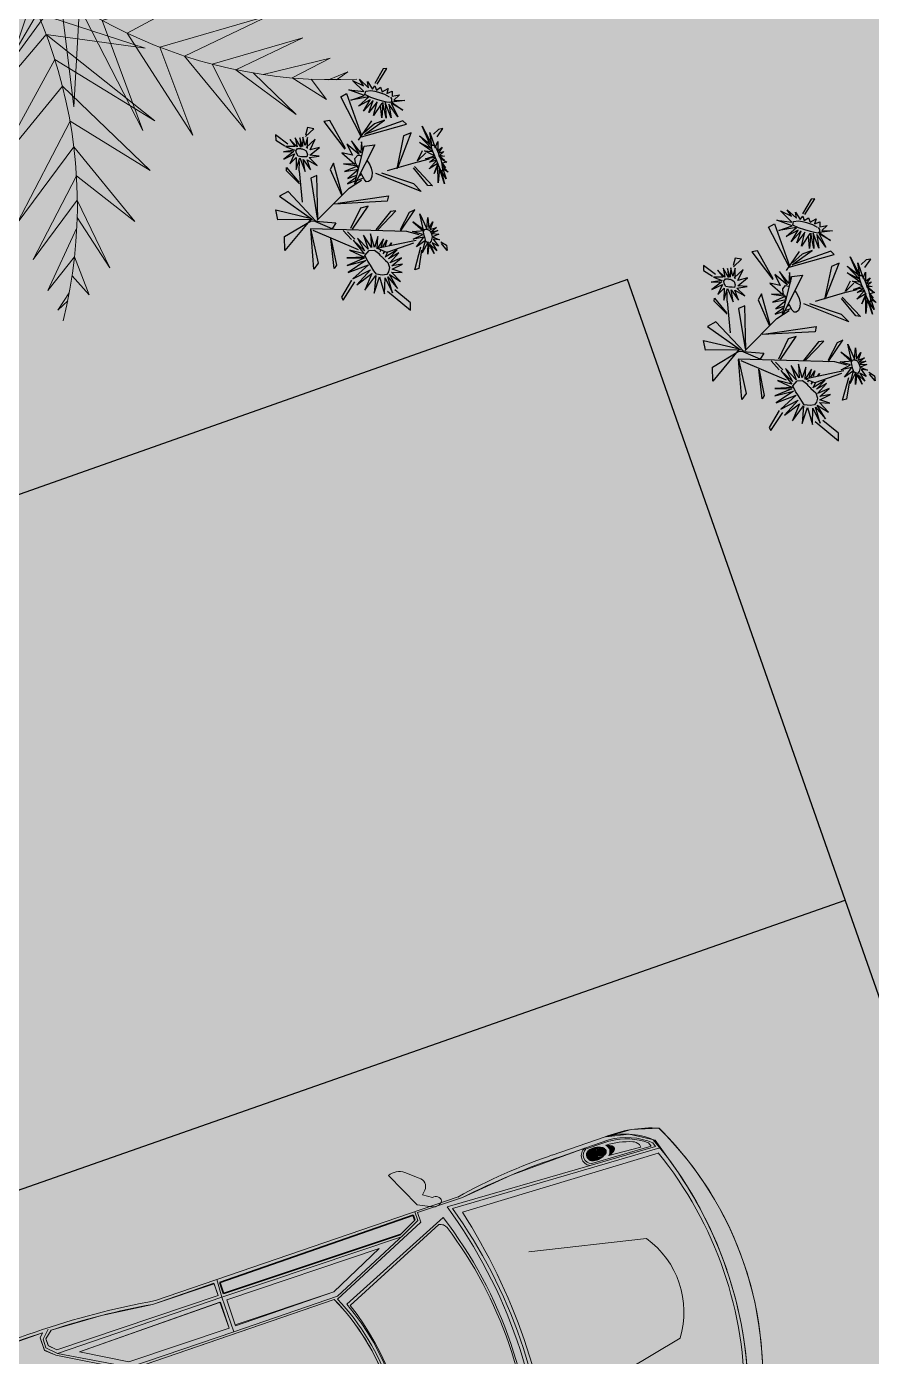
# Model space of a CAD drawing. Header units: millimetres. Extents: x 603916 to 1211550, y 1309898 to 2622648.
# Drawn here: x 604213.28 to 604217.15, y 1311133.02 to 1311139.11 of the extents above; entities that cross this region are included whole.
import ezdxf

# ---------------------------------------------------------------- set-up
doc = ezdxf.new("R2010")
doc.units = ezdxf.units.MM
for name, color, linetype in [('acera', 8, 'Continuous'), ('FLORES', 7, 'Continuous'), ('MUEBLES', 1, 'Continuous'), ('PALME-1', 82, 'Continuous')]:
    doc.layers.add(name, color=color, linetype=linetype)
doc.layers.add('CARRO', color=7, linetype='Continuous', lineweight=18)

# ---------------------------------------------------------------- blocks, each defined once
blk = doc.blocks.new('A$C03F432A0')
at = {"layer": 'CARRO'}
h = blk.add_hatch(color=256, dxfattribs=at)
h.set_gradient(color1=(110, 110, 110), color2=(237, 237, 237), one_color=1, tint=0.93, name='SPHERICAL')
h.paths.add_polyline_path([(10.7522, 8.8527, 0.179944), (10.6695, 8.6428, -0.113297), (10.71, 8.8944, -0.116156), (11.4219, 9.0659, -0.115969), (12.1344, 8.9022), (12.1344, 8.9023, -0.113297), (12.1777, 8.6511, -0.000135), (12.1777, 8.6509, 0.180082), (12.0928, 8.8601, 0.092939), (11.4218, 8.9821, 0.092939)])
h = blk.add_hatch(color=256, dxfattribs=at)
h.set_gradient(color1=(51, 135, 215), color2=(217, 233, 247), one_color=1, tint=0.91, name='SPHERICAL')
h.paths.add_polyline_path([(10.7878, 7.9175, -0.117513), (12.0744, 7.9306), (12.0301, 8.864, 0.177138), (10.8168, 8.855)])
h = blk.add_hatch(color=256, dxfattribs=at)
h.set_gradient(color1=(250, 246, 5), color2=(255, 254, 240), one_color=1, tint=0.97, name='SPHERICAL')
h.paths.add_polyline_path([(10.756, 8.6368, 0.144872), (10.7403, 8.6675, 0.391406), (10.7251, 8.6691, 0.188365), (10.7064, 8.6391, -0.083561), (10.7305, 8.7609, -0.165877), (10.7519, 8.7851), (10.7658, 8.7883)])
h = blk.add_hatch(color=256, dxfattribs=at)
h.set_gradient(color1=(253, 124, 146), color2=(254, 220, 226), one_color=1, tint=0.93, name='SPHERICAL')
h.paths.add_polyline_path([(10.756, 8.6368, 0.429703), (10.7064, 8.6391, -0.188943), (10.7252, 8.6691, -0.388639), (10.7403, 8.6675, -0.144872)])
h = blk.add_hatch(color=256, dxfattribs=at)
h.set_gradient(color1=(250, 246, 5), color2=(255, 254, 240), one_color=1, tint=0.97, name='SPHERICAL')
h.paths.add_polyline_path([(10.7472, 8.5543, -0.587503), (10.7106, 8.5543, -0.147486), (10.7068, 8.598, 0.772926), (10.7511, 8.598, -0.147486)])
h = blk.add_hatch(color=256, dxfattribs=at)
h.set_gradient(color1=(253, 124, 146), color2=(254, 220, 226), one_color=1, tint=0.93, name='SPHERICAL')
edge = h.paths.add_edge_path()
edge.add_ellipse((10.7287, 8.6077), major_axis=(0, 0.0204), ratio=0.780308, start_angle=0, end_angle=360, ccw=False)
h = blk.add_hatch(color=256, dxfattribs=at)
h.set_gradient(color1=(51, 135, 215), one_color=1, tint=1, name='SPHERICAL')
h.paths.add_polyline_path([(10.7244, 7.7217), (10.7698, 7.7217), (10.9833, 7.2474, -0.219951), (11.8826, 7.2505), (12.0442, 7.5993), (12.0925, 7.6871), (12.1285, 7.6871), (12.1285, 7.9395, 0.037404), (12.1636, 8.4273), (12.1647, 8.5432, -0.747961), (12.0785, 8.5501), (12.1103, 7.8686, 0.15127), (10.7432, 7.8593), (10.7713, 8.5406, -0.665118), (10.6882, 8.5432), (10.6893, 8.4273, 0.037404), (10.7244, 7.9395)])
h.paths.add_polyline_path([(10.7821, 7.8258, -0.165981), (12.077, 7.8311), (11.8454, 7.2837, 0.189647), (11.0194, 7.2812)], flags=16)
h = blk.add_hatch(color=256, dxfattribs=at)
h.set_gradient(color1=(195, 230, 254), one_color=1, tint=1, name='CYLINDER')
h.paths.add_polyline_path([(11.0298, 7.2929, -0.178383), (11.8386, 7.2953), (12.0474, 7.8047, 0.287112), (12.0221, 7.8369, 0.1586), (10.8328, 7.8288, 0.286492), (10.8075, 7.7967)])
h = blk.add_hatch(color=8, dxfattribs=at)
edge = h.paths.add_edge_path()
edge.add_line((10.6897, 7.7313), (10.7206, 7.7945))
edge.add_arc((10.6852, 7.8118), 0.0394, 693.94988, 773.30372)
edge.add_arc((10.7059, 7.8168), 0.0268, 443.95195, 557.84106)
edge.add_line((10.6804, 7.8086), (10.6549, 7.7695))
edge.add_line((10.6549, 7.7695), (10.6372, 7.7859))
edge.add_arc((10.6095, 7.7562), 0.0406, 407.02763, 504.71037)
edge.add_line((10.5764, 7.7797), (10.5319, 7.725))
edge.add_arc((10.5904, 7.6775), 0.0753, 500.89654, 561.99749)
edge.add_line((10.5206, 7.6493), (10.6897, 7.7313))
h = blk.add_hatch(color=256, dxfattribs=at)
h.set_gradient(color1=(51, 135, 215), color2=(76, 150, 220), one_color=1, tint=0.58, name='SPHERICAL')
h.paths.add_polyline_path([(10.7385, 6.761), (10.7917, 6.7609), (10.7942, 7.6154), (10.7529, 7.6984), (10.7286, 7.6984)])
h = blk.add_hatch(color=256, dxfattribs=at)
h.set_gradient(color1=(195, 230, 254), one_color=1, tint=1)
h.paths.add_polyline_path([(10.8244, 6.765), (10.9503, 6.765), (10.9457, 7.2425), (10.8244, 7.5024)])
h = blk.add_hatch(color=256, dxfattribs=at)
h.set_gradient(color1=(51, 135, 215), color2=(238, 245, 252), one_color=1, tint=0.96, name='CYLINDER')
h.paths.add_polyline_path([(10.9869, 6.2593, 0.101169), (11.4405, 6.1652, 0.098906), (11.885, 6.2648), (11.885, 7.2417, 0.098789), (11.4342, 7.3381, 0.108512), (10.9795, 7.233)])
h = blk.add_hatch(color=256, dxfattribs=at)
h.set_gradient(color1=(51, 135, 215), color2=(76, 150, 220), one_color=1, tint=0.58, name='SPHERICAL')
h.paths.add_polyline_path([(10.6994, 5.9579), (10.7296, 5.923), (10.7645, 5.923), (10.7934, 5.9544), (10.7934, 6.7336), (10.733, 6.7336), (10.7361, 6.4359, 0.034741)])
h = blk.add_hatch(color=256, dxfattribs=at)
h.set_gradient(color1=(195, 230, 254), one_color=1, tint=1)
h.paths.add_polyline_path([(10.8355, 6.0493), (10.9513, 6.2498), (10.9513, 6.7343), (10.8252, 6.7343)])
h = blk.add_hatch(color=256, dxfattribs=at)
h.set_gradient(color1=(51, 135, 215), one_color=1, tint=1, name='SPHERICAL')
h.paths.add_polyline_path([(12.1829, 5.9358), (12.1557, 5.9075), (12.103, 5.9075), (12.0593, 5.9474), (11.8919, 6.244), (11.8662, 6.231), (12.0676, 5.8334, -0.066722), (11.4363, 5.7461, -0.066024), (10.8108, 5.8265), (11.0054, 6.2161), (10.9785, 6.2276), (10.8154, 5.9425), (10.7771, 5.8992), (10.7172, 5.8992), (10.6983, 5.9165, 0.028293), (10.7157, 5.5229), (10.7424, 5.3192, 0.304518), (10.7736, 5.2917), (10.7998, 5.2897), (10.7954, 5.8069, 0.12797), (12.0832, 5.8081), (12.0832, 5.2942), (12.1111, 5.2977, 0.280749), (12.138, 5.3233, 0.017623), (12.1772, 5.7509)])
at = {"lineweight": 35}
for p, q in [((10.7286, 7.6984), (10.7529, 7.6984)), ((10.7385, 6.761), (10.7286, 7.6984)), ((10.7529, 7.6984), (10.7942, 7.6154)), ((10.7942, 7.6154), (10.7917, 6.7609)), ((10.7917, 6.7609), (10.7385, 6.761))]:
    blk.add_line(p, q, dxfattribs=at)
for centre, radius, start, end in [((10.7813, 8.5798), 0.0795, 150.03863, 198.70898), ((10.729, 8.6122), 0.0181, 19.32819, 156.16029), ((10.6782, 8.5798), 0.078, 340.86433, 29.46967), ((10.7289, 8.5655), 0.0256, 206.14907, 333.85093)]:
    blk.add_arc(centre, radius, start, end, dxfattribs=at)
at = {"layer": 'CARRO', "color": 0}
for p, q in [((10.7571, 8.8605), (10.8951, 8.9023)), ((10.71, 8.8944), (10.6755, 8.7709)), ((10.692, 8.7552), (10.7571, 8.8605)), ((10.7878, 7.9175), (10.8168, 8.855)), ((10.6755, 8.7709), (10.6699, 8.6521)), ((10.6699, 8.6521), (10.692, 8.7552)), ((11.0568, 8.1476), (11.1714, 8.6794)), ((11.0568, 8.1476), (11.1714, 8.6794)), ((11.0568, 8.1476), (11.1714, 8.6794)), ((11.7683, 8.1476), (11.6536, 8.6794)), ((11.7683, 8.1476), (11.6536, 8.6794)), ((11.7683, 8.1476), (11.6536, 8.6794)), ((10.6882, 8.5432), (10.6978, 8.1828)), ((10.7432, 7.8593), (10.7713, 8.5406)), ((10.6978, 8.1828), (10.7244, 7.9395)), ((10.7244, 7.9395), (10.7244, 7.7217)), ((11.0194, 7.2812), (10.7821, 7.8258)), ((11.0298, 7.2929), (10.8075, 7.7967)), ((10.7244, 7.7217), (10.7698, 7.7217)), ((10.7286, 7.6984), (10.7529, 7.6984)), ((10.7385, 6.761), (10.7286, 7.6984)), ((10.7529, 7.6984), (10.7942, 7.6154)), ((10.7698, 7.7217), (10.9834, 7.2474)), ((10.7942, 7.6154), (10.7934, 6.7609)), ((10.8244, 7.5024), (10.9457, 7.2425)), ((10.8244, 6.765), (10.8244, 7.5024)), ((10.9457, 7.2425), (10.9457, 6.765)), ((10.9869, 6.2691), (10.9795, 7.233)), ((10.9457, 6.765), (10.8244, 6.765)), ((10.7361, 6.7336), (10.7934, 6.7336)), ((10.7361, 6.4359), (10.7361, 6.7336)), ((10.7917, 6.7609), (10.7385, 6.761)), ((10.7934, 6.7609), (10.7385, 6.7603)), ((10.7934, 6.7336), (10.7934, 5.9544)), ((10.9513, 6.7343), (10.8252, 6.7324)), ((10.8252, 6.7324), (10.8355, 6.0493)), ((10.9513, 6.2498), (10.9513, 6.7343)), ((10.7095, 6.1975), (10.7361, 6.4359)), ((10.8154, 5.9425), (10.9785, 6.2276)), ((10.8355, 6.0493), (10.9513, 6.2498)), ((10.6994, 5.9579), (10.7095, 6.1975)), ((10.6983, 5.9165), (10.7172, 5.8992)), ((10.7015, 5.7195), (10.6983, 5.9165)), ((10.7296, 5.923), (10.6994, 5.9579)), ((10.762, 5.923), (10.7296, 5.923)), ((10.7934, 5.9544), (10.762, 5.923)), ((10.7789, 5.8992), (10.8154, 5.9425)), ((10.7172, 5.8992), (10.7789, 5.8992))]:
    blk.add_line(p, q, dxfattribs=at)
at = {"layer": 'CARRO', "linetype": 'Continuous'}
for p, q in [((10.7575, 7.879), (10.7963, 8.8693)), ((10.6695, 8.6426), (10.67, 8.5588)), ((10.67, 8.5588), (10.6709, 8.3912)), ((10.7235, 6.4544), (10.7154, 7.9207)), ((10.7821, 7.8258), (11.0194, 7.2812)), ((10.7821, 7.8258), (11.0194, 7.2812)), ((10.7585, 7.7115), (10.7166, 7.7112)), ((10.8008, 7.6279), (10.7585, 7.7115)), ((10.8008, 7.6279), (10.9705, 7.2518)), ((10.8057, 6.7481), (10.7219, 6.7514)), ((10.9733, 6.7491), (10.8057, 6.7481)), ((10.8101, 5.9521), (10.8057, 6.7481)), ((10.9733, 6.7491), (10.976, 6.2463)), ((10.976, 6.2463), (10.8101, 5.9521)), ((10.7265, 5.9098), (10.6913, 5.9471)), ((10.8101, 5.9521), (10.7684, 5.91)), ((10.7684, 5.91), (10.7265, 5.9098))]:
    blk.add_line(p, q, dxfattribs=at)
at = {"layer": 'CARRO'}
for p, q in [((10.7653, 8.8466), (10.7842, 8.8529)), ((10.7842, 8.8529), (10.7713, 8.5406)), ((10.7878, 7.9175), (10.8168, 8.855)), ((10.7519, 8.7851), (10.7658, 8.7883)), ((10.756, 8.6368), (10.7658, 8.7883)), ((10.7579, 8.8267), (10.7765, 8.8339)), ((10.7765, 8.8339), (10.7652, 8.551)), ((10.6871, 8.6591), (10.6882, 8.5432)), ((10.6936, 8.5467), (10.6936, 8.6286)), ((10.6893, 8.4273), (10.6882, 8.5432)), ((10.6893, 8.4273), (10.6882, 8.5432)), ((10.7713, 8.5406), (10.7432, 7.8593)), ((10.7713, 8.5406), (10.7432, 7.8593)), ((10.7244, 7.7217), (10.7244, 7.9395)), ((10.7244, 7.7217), (10.7244, 7.9395)), ((11.0298, 7.2929), (10.8075, 7.7967)), ((10.7698, 7.7217), (10.7244, 7.7217)), ((10.7698, 7.7217), (10.7244, 7.7217)), ((10.7286, 7.6984), (10.7529, 7.6984)), ((10.7385, 6.761), (10.7286, 7.6984)), ((10.7529, 7.6984), (10.7942, 7.6154)), ((10.9833, 7.2474), (10.7698, 7.7217)), ((10.9833, 7.2474), (10.7698, 7.7217)), ((10.7942, 7.6154), (10.7917, 6.7609)), ((10.8244, 7.5024), (10.9457, 7.2425)), ((10.8244, 6.765), (10.8244, 7.5024)), ((10.9457, 7.2425), (10.9503, 6.765)), ((10.9869, 6.2593), (10.9795, 7.233)), ((10.9503, 6.765), (10.8244, 6.765)), ((10.733, 6.7336), (10.7361, 6.4359)), ((10.7934, 6.7336), (10.733, 6.7336)), ((10.7917, 6.7609), (10.7385, 6.761)), ((10.7934, 5.9544), (10.7934, 6.7336)), ((10.8252, 6.7343), (10.9513, 6.7343)), ((10.8355, 6.0493), (10.8252, 6.7343)), ((10.9513, 6.7343), (10.9513, 6.2498)), ((10.8154, 5.9425), (10.9785, 6.2276)), ((10.9513, 6.2498), (10.8355, 6.0493)), ((10.6983, 5.9165), (10.7172, 5.8992)), ((10.6994, 5.9579), (10.7296, 5.923)), ((10.7296, 5.923), (10.7645, 5.923)), ((10.7645, 5.923), (10.7934, 5.9544)), ((10.7771, 5.8992), (10.8154, 5.9425)), ((10.7172, 5.8992), (10.7771, 5.8992))]:
    blk.add_line(p, q, dxfattribs=at)
at = {"layer": 'CARRO', "color": 7}
for p, q in [((10.6804, 7.8086), (10.6549, 7.7695)), ((10.5764, 7.7797), (10.5319, 7.725)), ((10.6549, 7.7695), (10.6372, 7.7859)), ((10.6897, 7.7313), (10.7206, 7.7945)), ((10.5206, 7.6493), (10.6897, 7.7313))]:
    blk.add_line(p, q, dxfattribs=at)
at = {"layer": 'CARRO', "color": 0, "linetype": 'Continuous', "ltscale": 0.1}
for p, q in [((10.8057, 6.7481), (10.8057, 7.6171)), ((10.9733, 6.7491), (10.9705, 7.2518))]:
    blk.add_line(p, q, dxfattribs=at)
at = {"layer": 'CARRO', "linetype": 'Continuous'}
for centre, radius, start, end in [((11.4301, 7.4687), 1.5972, 90.29515, 116.79722), ((11.4301, 7.4685), 1.5972, 90.29515, 116.79722), ((11.4301, 7.4687), 1.5972, 63.83515, 90.31619), ((11.4301, 7.4685), 1.5972, 63.83515, 90.31619), ((11.432, 7.1318), 1.8504, 90.29803, 111.55552), ((11.432, 7.1316), 1.8504, 90.29803, 111.55552), ((11.432, 7.1318), 1.8504, 69.07684, 90.31619), ((11.4323, 7.1334), 1.8485, 69.06607, 90.3088), ((11.2379, 8.6804), 0.5696, 157.92819, 183.77737), ((11.2379, 8.6801), 0.5696, 157.92819, 183.77737), ((10.9931, 8.6366), 0.3236, 138.11595, 178.91281), ((10.9931, 8.6364), 0.3236, 138.11595, 178.91281), ((13.3736, 8.4076), 2.7028, 180.30909, 190.41746), ((11.4399, 5.6946), 2.2885, 73.28412, 107.34826), ((11.446, 6.2504), 1.0878, 90.62117, 115.39328), ((14.5496, 5.9077), 3.865, 171.86801, 188.7642)]:
    blk.add_arc(centre, radius, start, end, dxfattribs=at)
at = {"layer": 'CARRO', "color": 0}
for centre, radius, start, end in [((11.4301, 7.4687), 1.5972, 90, 116.16485), ((11.4301, 7.4687), 1.5972, 63.83515, 90), ((11.4356, 7.2009), 1.7661, 70.33198, 110.51227), ((11.4321, 7.1354), 1.8467, 69.04088, 106.9042), ((11.4125, 8.3385), 0.4176, 54.73387, 125.26613), ((11.4125, 8.3385), 0.4176, 54.73387, 125.26613), ((11.4125, 8.3385), 0.4176, 54.73387, 125.26613), ((11.4588, 5.2246), 2.7752, 77.18259, 103.99169), ((11.4418, 5.6563), 2.3111, 73.18709, 107.59471), ((11.4373, 5.9317), 2.0042, 71.38536, 109.08179), ((11.4399, 6.0055), 1.9218, 72.36554, 108.41375), ((10.8474, 7.7913), 0.0402, 111.1613, 172.3448), ((11.4415, 6.2696), 1.0685, 65.48194, 115.61999), ((11.4363, 6.2764), 1.0715, 65.39046, 115.00936), ((11.4356, 6.2327), 1.128, 68.69768, 111.65142), ((11.4374, 6.1966), 1.1696, 69.93895, 110.39588)]:
    blk.add_arc(centre, radius, start, end, dxfattribs=at)
at = {"layer": 'CARRO'}
for centre, radius, start, end in [((11.4356, 7.2009), 1.7661, 70.33198, 110.51227), ((11.0004, 8.6383), 0.314, 138.46327, 176.1973), ((10.9857, 8.6434), 0.2924, 141.18189, 175.54291), ((10.7767, 8.7416), 0.0501, 119.67876, 157.35201), ((11.0803, 8.6285), 0.374, 159.26838, 178.37474), ((10.8416, 8.6449), 0.1489, 171.8011, 186.27993), ((10.7541, 8.6302), 0.0485, 126.64935, 169.44744), ((10.7319, 8.6601), 0.0113, 41.48584, 126.43808), ((10.6962, 8.6257), 0.0608, 10.55491, 43.52782), ((10.7812, 8.5826), 0.076, 168.28303, 201.8425), ((10.7301, 8.6144), 0.0342, 40.8411, 133.85447), ((10.7289, 8.6038), 0.0229, 194.59728, 345.40272), ((10.7399, 8.608), 0.0298, 157.26134, 214.4621), ((10.7137, 8.6093), 0.0336, 328.78339, 15.32214), ((10.6767, 8.5826), 0.076, 338.1575, 11.71697), ((10.7303, 8.5593), 0.0451, 200.9772, 335.49153), ((10.7303, 8.5593), 0.0451, 200.9772, 335.49153), ((10.7286, 8.5616), 0.0381, 203.02315, 343.74483), ((10.7289, 8.5645), 0.0209, 209.1313, 330.8687), ((10.7286, 8.6015), 0.0168, 218.05288, 325.32673), ((13.9626, 8.4175), 3.2733, 179.82852, 188.3969), ((13.9626, 8.4175), 3.2733, 179.82852, 188.3969), ((11.4588, 5.2246), 2.7752, 77.18259, 103.99169), ((11.4418, 5.6563), 2.3111, 73.18708, 107.59471), ((11.4418, 5.6563), 2.3111, 73.18708, 107.59471), ((11.4373, 5.9317), 2.0042, 71.38536, 109.08179), ((11.4373, 5.9317), 2.0042, 71.38536, 109.08179), ((11.4399, 6.0055), 1.9218, 72.36554, 108.41375), ((10.8459, 7.7924), 0.0387, 109.77986, 173.72624), ((11.4363, 6.2764), 1.0715, 65.39046, 115.00936), ((11.4363, 6.2764), 1.0715, 65.39046, 115.00936), ((11.4356, 6.2327), 1.128, 68.69768, 111.65142), ((11.4356, 6.2327), 1.128, 68.69768, 111.65142), ((11.4374, 6.1966), 1.1696, 69.93895, 110.39588), ((14.1527, 5.9333), 3.4534, 171.63149, 179.59036), ((14.1826, 5.8731), 3.4846, 179.28526, 185.76788)]:
    blk.add_arc(centre, radius, start, end, dxfattribs=at)
at = {"layer": 'CARRO', "color": 7}
for centre, radius, start, end in [((10.7059, 7.8168), 0.0268, 83.95195, 197.84106), ((10.6852, 7.8118), 0.0394, 333.94988, 53.30372), ((10.6095, 7.7562), 0.0406, 47.02763, 144.71037), ((10.5904, 7.6775), 0.0753, 140.89654, 201.99749)]:
    blk.add_arc(centre, radius, start, end, dxfattribs=at)
at = {"layer": 'CARRO', "extrusion": (0, 0, -1)}
blk.add_ellipse((10.7287, 8.6077), major_axis=(0, 0.0204), ratio=0.780308, dxfattribs=at)
blk = doc.blocks.new('A$C48C97B70')
at = {"layer": 'PALME-1', "lineweight": 5}
for p, q in [((3.9258, 1.4413), (4.0664, 2.2393)), ((4.0664, 2.2393), (4.9078, 2.2738)), ((4.9078, 2.2738), (4.1723, 2.112)), ((4.1723, 2.112), (3.9258, 1.4413)), ((4.35, 1.1356), (4.1723, 2.112)), ((4.3001, 1.9736), (5.1825, 1.9832)), ((4.3001, 1.9736), (4.35, 1.1356)), ((5.1825, 1.9832), (4.4437, 1.8348)), ((4.4437, 1.8348), (4.6801, 0.9989)), ((4.6801, 0.9989), (4.6393, 1.6692)), ((4.6393, 1.6692), (5.4611, 1.6587)), ((5.4611, 1.6587), (4.7888, 1.5584)), ((4.7888, 1.5584), (5.0534, 0.9239)), ((5.0534, 0.9239), (4.9626, 1.4444)), ((4.9626, 1.4444), (5.6364, 1.4368)), ((5.6364, 1.4368), (5.1122, 1.3577)), ((5.1122, 1.3577), (5.4314, 0.9245)), ((5.4314, 0.9245), (5.2232, 1.2997)), ((5.2889, 1.2678), (5.7815, 1.2409)), ((5.7815, 1.2409), (5.4805, 1.1841)), ((5.4805, 1.1841), (5.6704, 0.9642)), ((5.6704, 0.9642), (5.6087, 1.1356)), ((5.7244, 1.0968), (5.8736, 1.1104)), ((5.8736, 1.1104), (5.7796, 1.0799))]:
    blk.add_line(p, q, dxfattribs=at)
for points in [[(3.8449, 2.3466), (4.4684, 2.2411), (3.8719, 2.1587)], [(3.887, 1.9938), (4.5357, 1.6939), (3.8719, 2.1587)], [(3.8945, 1.8056), (4.4518, 1.1778), (3.887, 1.9938)], [(3.8945, 1.8056), (3.2638, 1.1884), (3.8912, 1.6059)], [(3.8912, 1.6059), (4.3151, 0.8477), (3.8699, 1.3505)], [(3.8699, 1.3505), (3.2962, 0.762), (3.8426, 1.1665)], [(3.8426, 1.1665), (4.1041, 0.5307), (3.8003, 0.963)], [(3.8003, 0.963), (3.3293, 0.4811), (3.7558, 0.7959)], [(3.7558, 0.7959), (3.8364, 0.2639), (3.7183, 0.6764)], [(3.6945, 0.6073), (3.3651, 0.24), (3.6182, 0.4127)], [(3.6182, 0.4127), (3.6393, 0.1229), (3.5618, 0.2878)], [(3.5074, 0.1785), (3.3923, 0.0826), (3.4804, 0.1275)]]:
    blk.add_lwpolyline(points, dxfattribs=at)
blk.add_arc((0.4597, 1.7632), 3.4351, 329.11631, 29.5523, dxfattribs=at)
at = {"layer": 'PALME-1', "lineweight": 5, "extrusion": (0, 0, -1)}
blk.add_ellipse((6.7589, 4.3724), major_axis=(-2.429, 2.429), ratio=1, start_param=4.173367, end_param=5.228174, dxfattribs=at)
blk = doc.blocks.new('FLORES-1')
at = {"color": 86, "linetype": 'Continuous'}
for p, q in [((0.0502, 0.3848), (0.0451, 0.4218)), ((0.0541, 0.3853), (0.0678, 0.4185)), ((0.05, 0.3824), (0.0606, 0.2806)), ((-0.188, 0.2719), (-0.1829, 0.1807)), ((-0.1586, 0.1554), (-0.182, 0.2829)), ((0.2296, 0.2941), (0.188, 0.2313)), ((-0.1829, 0.1807), (-0.1586, 0.1554)), ((0.0557, 0.1455), (-0.0023, 0.0095)), ((-0.1406, 0.0986), (-0.0275, -0.0132)), ((-0.0736, 0.0879), (-0.1048, 0.1009)), ((-0.0638, 0.0765), (-0.1013, 0.0899)), ((0.1682, 0.0169), (0.0701, -0.0123)), ((0.1682, 0.0169), (0.1963, 0.029))]:
    blk.add_line(p, q, dxfattribs=at)
at = {"color": 1, "linetype": 'Continuous'}
for p, q in [((-0.1826, 0.183), (-0.1963, 0.1686)), ((0.0557, 0.1455), (0.0644, 0.1919)), ((0.0694, 0.1775), (0.0686, 0.1992))]:
    blk.add_line(p, q, dxfattribs=at)
for points in [[(0.0843, 0.4415), (0.1519, 0.4398), (0.0851, 0.4466), (0.1237, 0.4554), (0.0719, 0.4528), (0.087, 0.4679), (0.0598, 0.4564), (0.0644, 0.4745), (0.0512, 0.4555), (0.05, 0.4737), (0.0445, 0.4574), (0.0356, 0.4701), (0.04, 0.4568), (0.023, 0.465), (0.0327, 0.4567), (0.0146, 0.4695), (0.017, 0.4544), (-0.0006, 0.459), (0.0112, 0.4507), (-0.0168, 0.4622), (-0.0012, 0.4499), (-0.0353, 0.4479), (-0.0044, 0.4423), (-0.0473, 0.4368), (0.006, 0.4404), (-0.0372, 0.4185), (0.0161, 0.4395), (-0.0041, 0.418), (0.022, 0.4431), (0.0165, 0.4087), (0.0327, 0.4423), (0.0357, 0.4179), (0.0416, 0.4419), (0.0499, 0.4103), (0.0484, 0.4411), (0.0759, 0.4171), (0.0647, 0.4387), (0.107, 0.4117), (0.074, 0.4402), (0.1266, 0.4197), (0.0889, 0.442)], [(0.2705, 0.347), (0.2429, 0.3072), (0.2804, 0.3342), (0.258, 0.2969), (0.2888, 0.3243), (0.2683, 0.2818), (0.2943, 0.3159), (0.2899, 0.2732), (0.3048, 0.3151), (0.317, 0.2581), (0.3149, 0.3043), (0.3503, 0.2646), (0.3266, 0.3073), (0.374, 0.2869), (0.3444, 0.3131), (0.3691, 0.3087), (0.3321, 0.326), (0.3524, 0.3303), (0.3238, 0.3359), (0.3306, 0.3472), (0.3157, 0.3464), (0.3194, 0.3623), (0.3036, 0.3618), (0.3063, 0.3841), (0.2932, 0.3733), (0.2935, 0.3922), (0.2785, 0.386), (0.2734, 0.4095), (0.2648, 0.3865), (0.2506, 0.4189), (0.2619, 0.3767), (0.2239, 0.4012), (0.2586, 0.3747), (0.2101, 0.3785), (0.2587, 0.3667), (0.2151, 0.3566), (0.2677, 0.3578), (0.2203, 0.3415), (0.2706, 0.3509), (0.2261, 0.3288), (0.2657, 0.3408)], [(-0.1567, 0.3184), (-0.1074, 0.3267), (-0.1607, 0.3288), (-0.1278, 0.3455), (-0.1627, 0.3351), (-0.1477, 0.3554), (-0.1674, 0.3382), (-0.1687, 0.3597), (-0.1757, 0.3388), (-0.1799, 0.3602), (-0.1812, 0.3378), (-0.1913, 0.3587), (-0.1918, 0.3359), (-0.209, 0.3539), (-0.1996, 0.3356), (-0.227, 0.3423), (-0.2093, 0.3278), (-0.2388, 0.3327), (-0.212, 0.3203), (-0.2443, 0.321), (-0.2086, 0.3167), (-0.2379, 0.3007), (-0.2016, 0.3168), (-0.2278, 0.2858), (-0.1944, 0.3107), (-0.202, 0.2765), (-0.1824, 0.3103), (-0.1757, 0.2753), (-0.1731, 0.3099), (-0.1516, 0.2824), (-0.1631, 0.3203), (-0.1228, 0.2957), (-0.1609, 0.3149)], [(-0.1607, 0.1698), (-0.138, 0.1872), (-0.1604, 0.1558), (-0.1247, 0.1726), (-0.1531, 0.1491), (-0.1072, 0.154), (-0.1492, 0.1403), (-0.1024, 0.1312), (-0.1509, 0.1284), (-0.1042, 0.1101), (-0.1514, 0.1155), (-0.105, 0.094), (-0.1592, 0.1105), (-0.1311, 0.0716), (-0.1697, 0.1079), (-0.1511, 0.054), (-0.1729, 0.1052), (-0.1736, 0.0451), (-0.1819, 0.1072), (-0.1961, 0.0402), (-0.1976, 0.1101), (-0.2207, 0.0464), (-0.2153, 0.1099), (-0.2431, 0.0509), (-0.2278, 0.1094), (-0.2696, 0.068), (-0.2383, 0.119), (-0.2896, 0.093), (-0.2478, 0.1287), (-0.3048, 0.1231), (-0.2566, 0.1442), (-0.3106, 0.1479), (-0.2569, 0.1533), (-0.3042, 0.1688), (-0.2526, 0.161), (-0.2874, 0.186), (-0.2476, 0.1704), (-0.2621, 0.2015), (-0.24, 0.1757), (-0.2373, 0.2132), (-0.23, 0.1793), (-0.2172, 0.2174), (-0.2181, 0.1762), (-0.1992, 0.2152), (-0.2046, 0.1778), (-0.1877, 0.2147), (-0.195, 0.1735)], [(0.1492, 0.2314), (0.1787, 0.2393), (0.1468, 0.2235), (0.194, 0.2102), (0.1441, 0.2166), (0.1902, 0.1927), (0.1504, 0.1953), (0.1705, 0.1668), (0.1205, 0.1923), (0.135, 0.1586), (0.1116, 0.1996), (0.1105, 0.1521), (0.1011, 0.1965)], [(-0.1774, 0.1722), (-0.1831, 0.1679), (-0.1789, 0.175)], [(-0.1663, 0.1964), (-0.1605, 0.2062), (-0.1667, 0.1997)], [(-0.1612, 0.1755), (-0.1468, 0.1952), (-0.1625, 0.1833)], [(0.0795, 0.1808), (0.0705, 0.1454), (0.0695, 0.1728)], [(0.0808, 0.1925), (0.0819, 0.1987), (0.0829, 0.1953)], [(0.0989, 0.1949), (0.0859, 0.1538), (0.0846, 0.1845)], [(-0.1686, 0.1637), (-0.1716, 0.1614), (-0.1688, 0.1652)], [(0.2251, 0.0688), (0.2578, 0.0818), (0.2366, 0.0651), (0.2641, 0.0686), (0.2369, 0.0559), (0.2658, 0.0585), (0.2374, 0.0503), (0.2722, 0.0453), (0.2428, 0.0399), (0.2731, 0.0265), (0.2453, 0.0346), (0.2572, 0.0057), (0.2363, 0.0279), (0.2446, -0.0073), (0.2325, 0.0247), (0.2219, -0.0147), (0.2242, 0.0234), (0.1999, -0.0024), (0.2114, 0.0242), (0.1755, 0.0088), (0.2059, 0.0343), (0.1592, 0.0344), (0.1972, 0.0431), (0.1573, 0.0521), (0.1918, 0.054), (0.1626, 0.0769), (0.1957, 0.0626), (0.188, 0.0948), (0.2015, 0.068), (0.2133, 0.1063), (0.2175, 0.0747), (0.2437, 0.1038), (0.2292, 0.0666)]]:
    blk.add_lwpolyline(points, dxfattribs=at)
at = {"color": 86, "linetype": 'Continuous'}
for points in [[(0.1019, 0.4713), (0.1197, 0.4991), (0.1224, 0.4846), (0.1144, 0.4639)], [(0.0406, 0.3673), (-0.0394, 0.3981), (-0.0323, 0.385), (0.0375, 0.3635)], [(0.0784, 0.4101), (0.0532, 0.3819)], [(0.0598, 0.3181), (0.146, 0.3992), (0.1457, 0.372), (0.0557, 0.3118)], [(0.1944, 0.245), (0.1778, 0.3949), (0.1918, 0.3884), (0.1979, 0.2569), (0.2165, 0.334), (0.2175, 0.2994), (0.2033, 0.2593)], [(0.333, 0.3555), (0.3684, 0.4043), (0.3714, 0.3931), (0.3378, 0.3497)], [(-0.2168, 0.3557), (-0.2345, 0.3682), (-0.251, 0.3638), (-0.2232, 0.3548)], [(0.0616, 0.261), (-0.0092, 0.3439), (-0.0421, 0.3569), (0.0672, 0.2438)], [(-0.1364, 0.2468), (-0.0897, 0.3165), (-0.0903, 0.2963), (-0.1319, 0.2481)], [(-0.2187, 0.2869), (-0.2704, 0.2564), (-0.2691, 0.243), (-0.2082, 0.2891)], [(-0.1698, 0.2986), (-0.1444, 0.2663), (-0.019, -0.0199)], [(-0.1044, 0.1805), (-0.0691, 0.2582), (-0.0648, 0.2416), (-0.1022, 0.1746)], [(0.0616, 0.1678), (0.1631, 0.2415), (0.1543, 0.2751), (0.0599, 0.1675)], [(0.0239, 0.0935), (-0.0156, 0.2537), (-0.0302, 0.2437), (0.0257, 0.0818)], [(0.1959, 0.2446), (0.3391, 0.2315), (0.3421, 0.253), (0.1985, 0.2468)], [(-0.2997, 0.1349), (-0.3853, 0.1809), (-0.3629, 0.1903), (-0.3052, 0.1589)], [(-0.0712, 0.1061), (-0.0219, 0.1809), (-0.0186, 0.1549), (-0.0676, 0.1007)], [(0.1791, 0.1825), (0.2816, 0.1697), (0.286, 0.1507), (0.1778, 0.1804)], [(0.0438, 0.1168), (0.1488, 0.1294), (0.1344, 0.1114), (0.0451, 0.1143)], [(0.2636, 0.0776), (0.2764, 0.1114), (0.2875, 0.094), (0.2677, 0.0789)], [(-0.2232, 0.0404), (-0.2617, -0.0103), (-0.2726, -0.0087), (-0.2328, 0.0487)], [(0.0041, -0.008), (-0.0324, 0.0635), (-0.0456, 0.0455), (0.0006, -0.0006)], [(-0.0004, 0.0135), (0.1328, 0.0641), (0.1322, 0.0424), (0.0039, 0.0133)], [(-0.0776, 0.0292), (-0.1594, 0.0137), (-0.1672, 0.003), (-0.0734, 0.0294)], [(-0.0029, 0.0057), (0.1197, -0.0414), (0.116, -0.0728), (0.0063, -0.0019)], [(0.1291, 0.0019), (0.1836, -0.0217), (0.1931, -0.0168), (0.1344, 0.0016)], [(0.2619, 0.0148), (0.3042, -0.0102), (0.2885, -0.0161), (0.2604, 0.0041)], [(-0.0195, -0.0195), (-0.1316, -0.0383), (-0.1444, -0.0589), (-0.0209, -0.0195)], [(0.0103, -0.0037), (-0.0538, -0.1228), (-0.0113, -0.1071), (0.0041, -0.008)], [(0.0063, -0.0019), (0.0474, -0.1069), (0.0795, -0.1008), (0.0103, -0.0037)]]:
    blk.add_lwpolyline(points, dxfattribs=at)
at = {"color": 50, "linetype": 'Continuous'}
for points in [[(0.0429, 0.4538), (0.0396, 0.455), (0.0295, 0.4548), (0.0196, 0.4532), (0.0069, 0.4511), (-0.0035, 0.448), (-0.0085, 0.4452), (-0.0035, 0.4418), (0.0154, 0.4411), (0.0333, 0.4416), (0.0548, 0.4408), (0.0689, 0.4408), (0.0845, 0.4432), (0.0814, 0.4518), (0.0672, 0.4548), (0.0531, 0.4551), (0.0395, 0.4534)], [(0.2779, 0.3797), (0.2711, 0.3809), (0.2628, 0.3777), (0.262, 0.3719), (0.2678, 0.3623), (0.2755, 0.3513), (0.2877, 0.3366), (0.3008, 0.3207), (0.3165, 0.3067), (0.3261, 0.3135), (0.322, 0.3291), (0.3148, 0.3404), (0.3073, 0.3505), (0.2937, 0.3662), (0.2803, 0.3767)], [(-0.1609, 0.3167), (-0.1598, 0.3191), (-0.1604, 0.3238), (-0.1625, 0.3283), (-0.1685, 0.3346), (-0.1714, 0.3359), (-0.182, 0.3366), (-0.192, 0.3351), (-0.2029, 0.3271), (-0.2072, 0.32), (-0.2037, 0.314), (-0.1977, 0.3111), (-0.1877, 0.3121), (-0.1782, 0.3128), (-0.1672, 0.3149), (-0.1586, 0.3175)], [(0.1166, 0.2321), (0.1105, 0.2343), (0.0996, 0.2362), (0.0882, 0.2361), (0.0742, 0.2337), (0.0628, 0.2278), (0.0535, 0.2194), (0.0515, 0.211), (0.0539, 0.2044), (0.0626, 0.2015), (0.0798, 0.1996), (0.086, 0.1986)], [(0.1037, 0.1965), (0.1076, 0.1963), (0.1236, 0.1952), (0.1373, 0.1991), (0.144, 0.2115), (0.1389, 0.2195), (0.1359, 0.2218)], [(0.2312, 0.0493), (0.2305, 0.0529), (0.2267, 0.0572), (0.2191, 0.0621), (0.2069, 0.0615), (0.2004, 0.0563), (0.204, 0.0491), (0.2072, 0.0408), (0.2139, 0.0314), (0.2242, 0.0301), (0.2321, 0.0312), (0.2373, 0.0391), (0.2335, 0.0476), (0.2297, 0.0523)]]:
    blk.add_lwpolyline(points, dxfattribs=at)
blk.add_lwpolyline([(-0.1752, 0.1549), (-0.1752, 0.1547), (-0.1791, 0.1554), (-0.1828, 0.1563), (-0.1856, 0.1574), (-0.1876, 0.1589), (-0.1897, 0.1598), (-0.1918, 0.1613), (-0.1947, 0.1619), (-0.2055, 0.167), (-0.2145, 0.171), (-0.2317, 0.1699), (-0.2429, 0.1622), (-0.2491, 0.1531), (-0.2457, 0.1387), (-0.2358, 0.1226), (-0.2222, 0.1192), (-0.2018, 0.1162), (-0.1857, 0.1125), (-0.1655, 0.1109), (-0.1556, 0.1299), (-0.1612, 0.1461)], close=True, dxfattribs=at)
blk = doc.blocks.new('arbusto5')
at = {"layer": 'FLORES'}
blk.add_blockref('FLORES-1', (0.1444, 0.0589), dxfattribs=at)

msp = doc.modelspace()

# ---------------------------------------------------------------- hatches: boundary and pattern name
at = {"true_color": 0xafd9aa}
h = msp.add_hatch(color=9, dxfattribs=at)
h.dxf.hatch_style = 1
h.paths.add_polyline_path([(604128.8869, 1311115.8622), (604125.7998, 1311120.6004), (604121.9831, 1311126.4589), (604120.5611, 1311128.6508), (604107.6761, 1311148.5139), (604104.2971, 1311156.4829), (604107.9241, 1311158.3739), (604117.8641, 1311160.9889), (604135.8551, 1311164.3139), (604158.6671, 1311168.9309), (604187.6021, 1311173.9949), (604218.3281, 1311179.6799), (604225.2791, 1311155.6909), (604237.4721, 1311115.3259), (604242.1871, 1311100.1229), (604207.5271, 1311088.5819), (604200.2371, 1311086.2219), (604184.3261, 1311080.8459), (604157.6811, 1311071.8989), (604150.9201, 1311081.4769), (604138.4095, 1311101.1117), (604133.9103, 1311108.1209), (604129.4663, 1311114.971, -0.999015)])
at = {"true_color": 0xebebeb}
h = msp.add_hatch(color=7, dxfattribs=at)
h.dxf.hatch_style = 1
h.paths.add_polyline_path([(604196.089, 1311158.5353), (604208.6736, 1311122.6704), (604214.6183, 1311124.0065, -0.350964), (604215.0706, 1311124.8707), (604220.0081, 1311126.6143), (604216.0301, 1311137.9528), (604211.0704, 1311136.2003, -0.41593), (604210.1998, 1311136.5989), (604206.9022, 1311145.9966), (604201.8056, 1311160.5388)])
h.paths.add_polyline_path([(604204.333, 1311147.4117), (604207.298, 1311139.0359), (604208.1945, 1311139.3532), (604205.2294, 1311147.729)], flags=24)
h.paths.add_polyline_path([(604213.7785, 1311129.2183), (604217.2557, 1311130.4443), (604216.9183, 1311131.4014), (604213.441, 1311130.1755)], flags=24)
h.paths.add_polyline_path([(604214.1029, 1311128.6455), (604217.5034, 1311129.8607), (604217.1759, 1311130.7771), (604213.7754, 1311129.5619)], flags=24)
at = {"true_color": 0xf8f6af}
h = msp.add_hatch(color=51, dxfattribs=at)
h.dxf.hatch_style = 1
h.paths.add_polyline_path([(604226.1684, 1311152.7466), (604207.6586, 1311146.2616), (604206.9022, 1311145.9966), (604210.1998, 1311136.5989, 0.41593), (604211.0704, 1311136.2003), (604216.0301, 1311137.9528), (604220.0081, 1311126.6143), (604215.0706, 1311124.8707, 0.350964), (604214.6183, 1311124.0065), (604216.3488, 1311119.0748, 0.362883), (604217.2331, 1311118.6809), (604225.2623, 1311121.4631, -0.318731), (604225.6669, 1311121.259), (604229.5919, 1311110.073), (604238.1698, 1311113.076), (604237.4721, 1311115.3259)])
h.paths.add_polyline_path([(604223.1985, 1311133.5231), (604226.5885, 1311134.7183), (604226.2173, 1311135.7711), (604222.8273, 1311134.5759)], flags=24)
h.paths.add_polyline_path([(604223.1824, 1311132.753), (604227.303, 1311134.2256), (604226.9427, 1311135.2337), (604222.8221, 1311133.7611)], flags=24)

# ---------------------------------------------------------------- linework, layer by layer
for p, q in [((604216.0301, 1311137.9528), (604211.0458, 1311136.1916)), ((604220.0081, 1311126.6143), (604216.0301, 1311137.9528))]:
    msp.add_line(p, q)
at = {"layer": 'acera', "color": 18, "true_color": 0x000000}
msp.add_line((604211.4138, 1311133.139), (604217.028, 1311135.1084), dxfattribs=at)

# ---------------------------------------------------------------- block references
at = {"rotation": 288.5754614907955}
msp.add_blockref('A$C03F432A0', (604204.3325, 1311141.382), dxfattribs=at)
at = {"layer": 'MUEBLES', "linetype": 'Continuous', "xscale": -1.417112015813753, "yscale": 1.417112015653547, "zscale": 1.417112015818895, "rotation": 292.0945269993258}
for p in [(604214.5927, 1311138.0001), (604216.5541, 1311137.4023)]:
    msp.add_blockref('arbusto5', p, dxfattribs=at)
at = {"layer": 'PALME-1', "xscale": -0.6407901816258526, "yscale": 0.6407901816258526, "zscale": 0.6407901816258526, "rotation": 61.92829961941003}
msp.add_blockref('A$C48C97B70', (604215.8178, 1311140.7978), dxfattribs=at)

doc.saveas('drawing.dxf')
